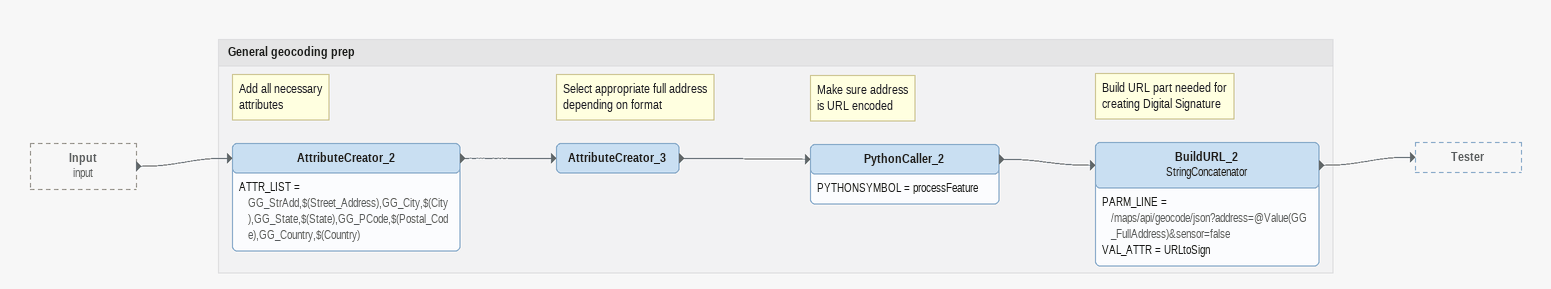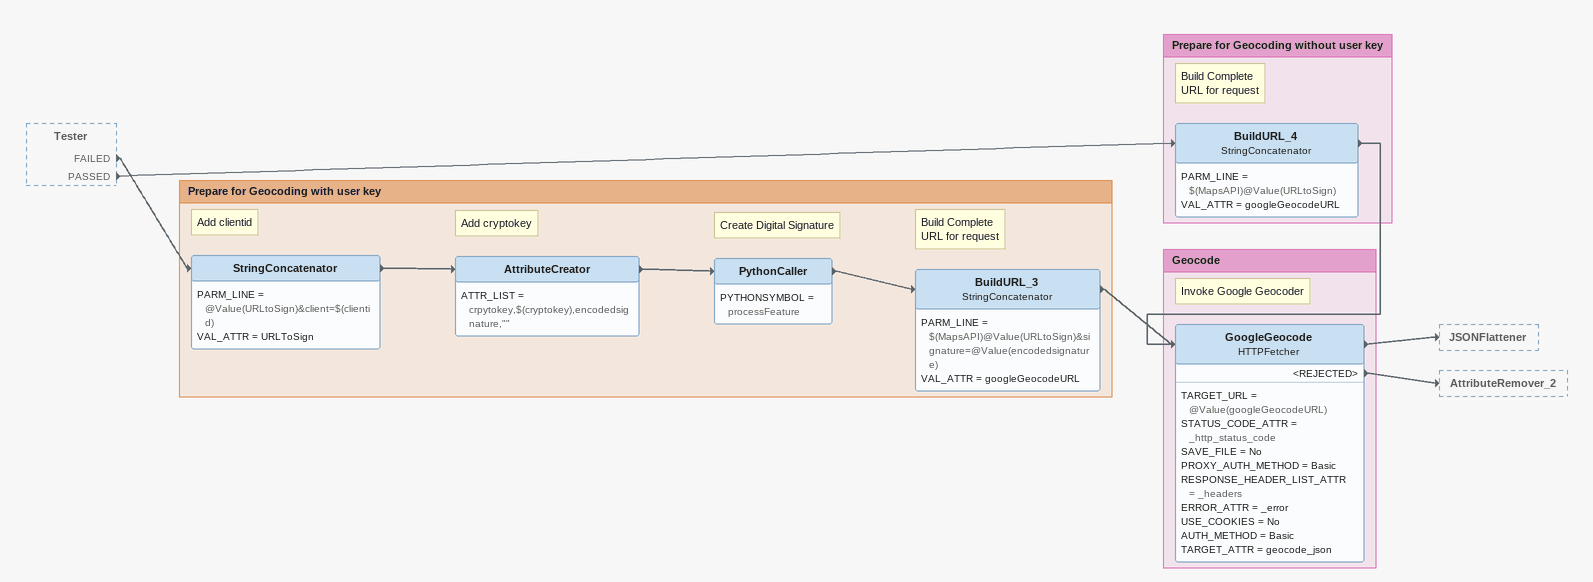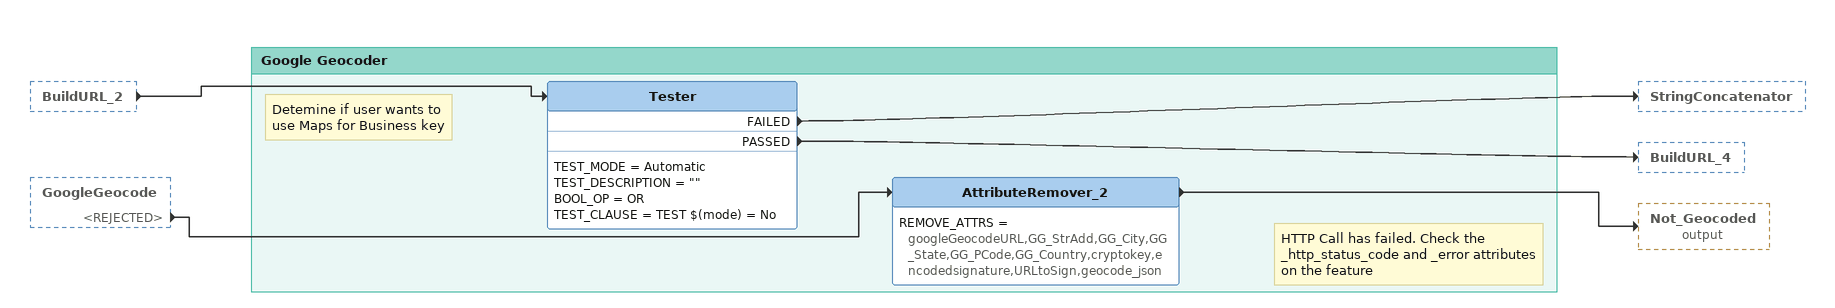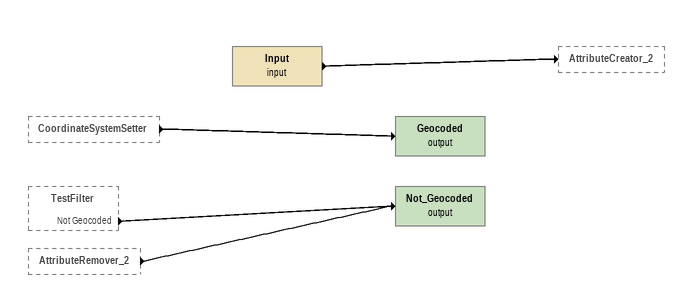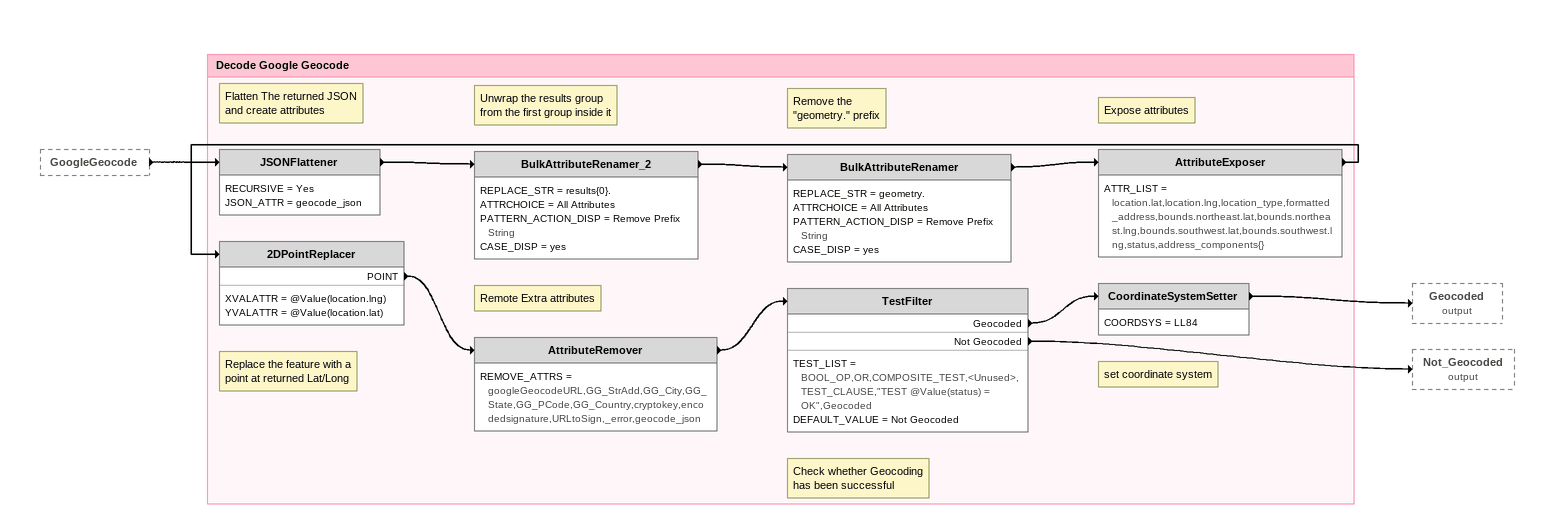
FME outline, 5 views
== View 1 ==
Input (input) [outside]
    -> AttributeCreator_2

Bookmark: General geocoding prep
Note: Add all necessary / attributes
AttributeCreator_2
    ATTR_LIST = GG_StrAdd,$(Street_Address),GG_City,$(City),GG_State,$(State),GG_PCode,$(Postal_Code),GG_Country,$(Country)
    -> AttributeCreator_3
Note: Select appropriate full address / depending on format
AttributeCreator_3
    -> PythonCaller_2
Note: Make sure address / is URL encoded
PythonCaller_2
    PYTHONSYMBOL = processFeature
    -> BuildURL_2
Note: Build URL part needed for / creating Digital Signature
BuildURL_2: StringConcatenator
    PARM_LINE = /maps/api/geocode/json?address=@Value(GG_FullAddress)&sensor=false
    VAL_ATTR = URLtoSign
    -> Tester

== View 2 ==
Tester [outside]
    FAILED -> StringConcatenator
    PASSED -> BuildURL_4

Bookmark: Prepare for Geocoding without user key
Note: Build Complete / URL for request
BuildURL_4: StringConcatenator
    PARM_LINE = $(MapsAPI)@Value(URLtoSign)
    VAL_ATTR = googleGeocodeURL
    -> GoogleGeocode

Bookmark: Prepare for Geocoding with user key
Note: Add clientid
StringConcatenator
    PARM_LINE = @Value(URLtoSign)&client=$(clientid)
    VAL_ATTR = URLToSign
    -> AttributeCreator
Note: Add cryptokey
AttributeCreator
    ATTR_LIST = crpytokey,$(cryptokey),encodedsignature,""
    -> PythonCaller
Note: Create Digital Signature
PythonCaller
    PYTHONSYMBOL = processFeature
    -> BuildURL_3
Note: Build Complete / URL for request
BuildURL_3: StringConcatenator
    PARM_LINE = $(MapsAPI)@Value(URLtoSign)&signature=@Value(encodedsignature)
    VAL_ATTR = googleGeocodeURL
    -> GoogleGeocode

Bookmark: Geocode
Note: Invoke Google Geocoder
GoogleGeocode: HTTPFetcher
    TARGET_URL = @Value(googleGeocodeURL)
    STATUS_CODE_ATTR = _http_status_code
    SAVE_FILE = No
    PROXY_AUTH_METHOD = Basic
    RESPONSE_HEADER_LIST_ATTR = _headers
    ERROR_ATTR = _error
    USE_COOKIES = No
    AUTH_METHOD = Basic
    TARGET_ATTR = geocode_json
    -> JSONFlattener
    <REJECTED> -> AttributeRemover_2

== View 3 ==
BuildURL_2 [outside]
    -> Tester
GoogleGeocode [outside]
    <REJECTED> -> AttributeRemover_2

Bookmark: Google Geocoder
Note: Detemine if user wants to / use Maps for Business key
Tester
    TEST_MODE = Automatic
    TEST_DESCRIPTION = ""
    BOOL_OP = OR
    TEST_CLAUSE = TEST $(mode) = No
    FAILED -> StringConcatenator
    PASSED -> BuildURL_4
Note: HTTP Call has failed. Check the _http_status_code and _error attributes on the feature
AttributeRemover_2
    REMOVE_ATTRS = googleGeocodeURL,GG_StrAdd,GG_City,GG_State,GG_PCode,GG_Country,cryptokey,encodedsignature,URLtoSign,geocode_json
    -> Not_Geocoded (output)

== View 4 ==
CoordinateSystemSetter [outside]
    -> Geocoded (output)
TestFilter [outside]
    Not Geocoded -> Not_Geocoded (output)
AttributeRemover_2 [outside]
    -> Not_Geocoded (output)
Input (input)
    -> AttributeCreator_2
Geocoded (output)
Not_Geocoded (output)

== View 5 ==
GoogleGeocode [outside]
    -> JSONFlattener

Bookmark: Decode Google Geocode
Note: Flatten The returned JSON / and create attributes
JSONFlattener
    RECURSIVE = Yes
    JSON_ATTR = geocode_json
    -> BulkAttributeRenamer_2
Note: Unwrap the results group / from the first group inside it
BulkAttributeRenamer_2
    REPLACE_STR = results{0}.
    ATTRCHOICE = All Attributes
    PATTERN_ACTION_DISP = Remove Prefix String
    CASE_DISP = yes
    -> BulkAttributeRenamer
Note: Remove the / "geometry." prefix
BulkAttributeRenamer
    REPLACE_STR = geometry.
    ATTRCHOICE = All Attributes
    PATTERN_ACTION_DISP = Remove Prefix String
    CASE_DISP = yes
    -> AttributeExposer
Note: Expose attributes
AttributeExposer
    ATTR_LIST = location.lat,location.lng,location_type,formatted_address,bounds.northeast.lat,bounds.northeast.lng,bounds.southwest.lat,bounds.southwest.lng,status,address_components{}
    -> 2DPointReplacer
Note: Replace the feature with a / point at returned Lat/Long
2DPointReplacer
    XVALATTR = @Value(location.lng)
    YVALATTR = @Value(location.lat)
    POINT -> AttributeRemover
Note: Remote Extra attributes
AttributeRemover
    REMOVE_ATTRS = googleGeocodeURL,GG_StrAdd,GG_City,GG_State,GG_PCode,GG_Country,cryptokey,encodedsignature,URLtoSign,_error,geocode_json
    -> TestFilter
Note: Check whether Geocoding / has been successful
TestFilter
    TEST_LIST = BOOL_OP,OR,COMPOSITE_TEST,<Unused>,TEST_CLAUSE,"TEST @Value(status) = OK",Geocoded
    DEFAULT_VALUE = Not Geocoded
    Geocoded -> CoordinateSystemSetter
    Not Geocoded -> Not_Geocoded (output)
Note: set coordinate system
CoordinateSystemSetter
    COORDSYS = LL84
    -> Geocoded (output)
